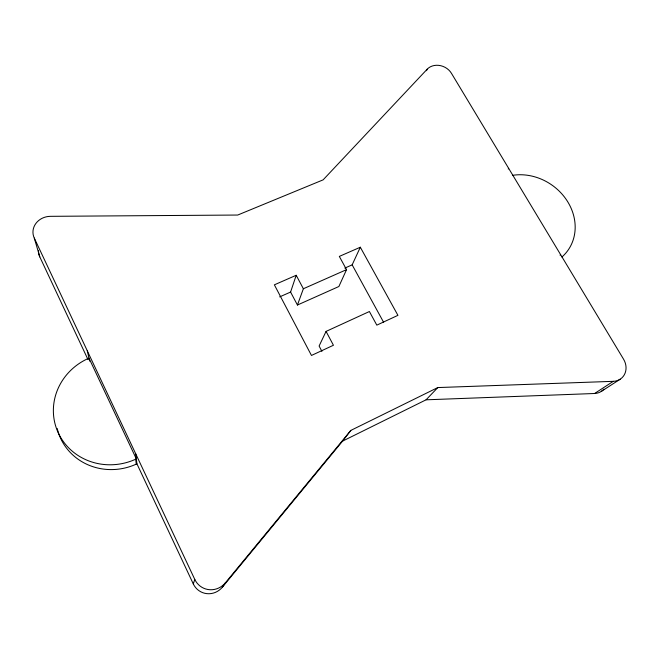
<?xml version="1.0" encoding="UTF-8"?>
<svg xmlns="http://www.w3.org/2000/svg" width="659" height="659" viewBox="0 0 659 659"><rect width="100%" height="100%" fill="white"/><g stroke="black" fill="none" stroke-linecap="round" stroke-linejoin="round"><path stroke-width="0.99" d="M290.586 292.061L296.204 275.273L274.366 284.828L311.46 355.456L333.438 345.258L326.065 331.403L369.394 311.526L376.816 325.142L397.929 315.34L360.316 247.224L339.319 256.409L346.543 269.646L338.883 286.508L297.44 305.026L290.586 292.061L279.655 296.888M193.293 583.915L194.8 579.45L34.276 238.064A17.332 15.47 -5.3 0 1 50.496 216.325L237.718 215.04L323.124 179.858L427.189 69.195A14.959 12.653 24.9 0 1 451.448 73.314L623.538 359.155A16.459 14.358 46.9 0 1 613.29 381.33L594.607 393.497L426.068 399.815L342.598 441.11L222.404 587.153A18.007 17.406 -65.3 0 1 193.293 583.915L136.924 463.812L135.705 453.771M297.44 305.026L303.371 288.749L346.543 269.646M426.53 70.694L427.189 69.195M344.83 268.098L352.161 264.852L360.316 247.224M326.065 331.403L319.104 346.033L321.913 351.354M222.404 587.153L225.329 582.869L350.835 430.409L437.807 387.566L613.29 381.33M508.221 168.984L508.657 168.342M342.598 441.11L350.835 430.409M560.068 255.148L560.595 254.605M426.068 399.815L437.807 387.566M601.263 391.43L620.201 379.197M135.663 459.216L136.331 458.911L88.99 358.134L88.331 358.422A58.742 55.62 -17.3 0 0 58.371 433.087A58.742 55.62 -17.3 0 0 135.663 459.216L136.273 464.117L136.924 463.812M352.161 264.852L383.637 322.325M296.204 275.273L303.371 288.749M34.276 238.064L39.804 256.903L88.009 359.6M88.331 358.422L88.438 358.867M87.276 350.786L89.682 361.14M39.804 256.903A16.582 14.893 -6.1 0 1 38.535 250.626M603.883 389.131A15.767 13.872 47.4 0 1 594.607 393.497M225.329 582.869A18.847 18.254 -65.3 0 1 194.8 579.45M136.273 464.117A57.432 54.458 -18.1 0 1 57.218 428.498M512.768 175.302A50.702 44.071 34.8 0 1 567.967 202.181A50.702 44.071 34.8 0 1 561.946 256.994"/></g></svg>
